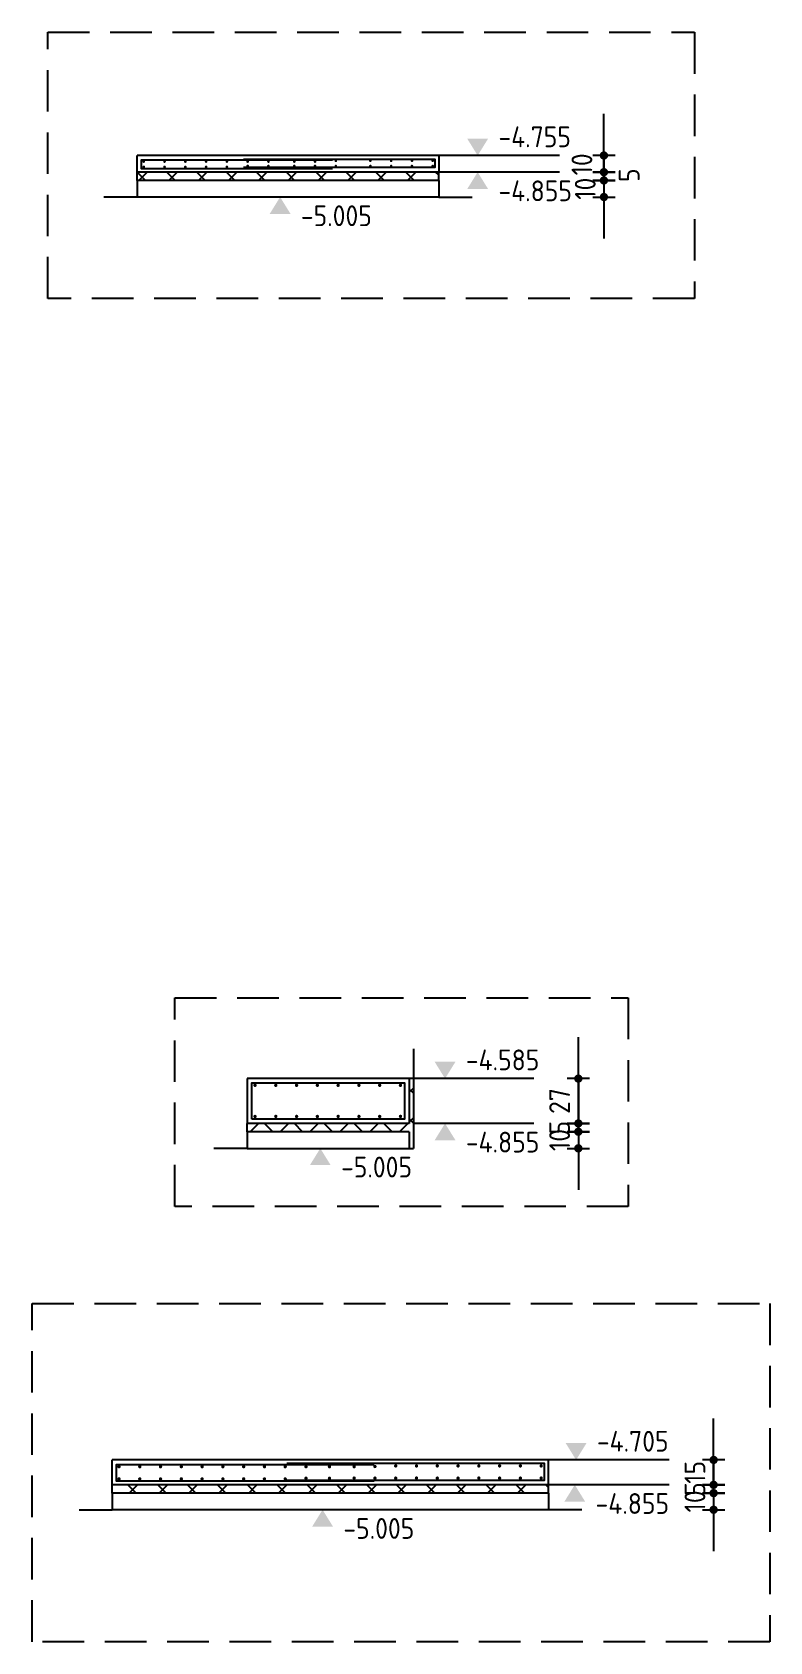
# Model space of a CAD drawing. Extents: x -169 to 69, y -7 to 55.
# Drawn here: x -29.11 to -24.67, y 17.43 to 27.12 of the extents above; entities that cross this region are included whole.
import ezdxf

# ---------------------------------------------------------------- set-up
doc = ezdxf.new("R2010")
doc.units = 0
doc.header["$LTSCALE"] = 0.5
doc.linetypes.add('AUSGEZOGEN', pattern=[1000.01, 1000, 0.01])
doc.linetypes.add('STRICHLINIE', pattern=[0.75, 0.5, -0.25])
for name, color, linetype in [('BETON', 7, 'Continuous'), ('DETAIL', 7, 'Continuous'), ('HILFE', 7, 'Continuous'), ('koten', 7, 'Continuous'), ('MASSE', 7, 'Continuous'), ('OBJEKT', 7, 'Continuous'), ('RND', 7, 'Continuous')]:
    doc.layers.add(name, color=color, linetype=linetype)
doc.styles.add('txt', font='isocp.shx')
doc.dimstyles.new('DOT_I', dxfattribs={"dimscale": 0.5, "dimtxt": 0.25, "dimasz": 0.25, "dimexe": 0.1, "dimexo": 0.3, "dimgap": 0.1, "dimtad": 1, "dimdec": 3, "dimzin": 3, "dimtxsty": 'txt', "dimblk": 'DOT', "dimblk1": 'DOT', "dimblk2": 'DOT', "dimsah": 1, "dimcen": 0.1, "dimse1": 1, "dimse2": 1, "dimazin": 0, "dimtfac": 1, "dimtdec": 4, "dimtix": 1, "dimtmove": 2, "dimatfit": 3, "dimfxl": 0, "dimtvp": 1, "dimtolj": 1, "dimtzin": 0, "dimarcsym": 0})

# ---------------------------------------------------------------- blocks, each defined once
blk = doc.blocks.new('okrd_u')
at = {"layer": 'koten', "color": 7, "linetype": 'Continuous'}
blk.add_solid([(-0.125, -0.202), (0.125, -0.202), (0, 0)], dxfattribs=at)
at = {"layer": 'koten', "style": 'txt'}
blk.add_attdef('OKRD', (0.25, -0.35), '', height=0.25, dxfattribs=at)
blk = doc.blocks.new('okrd_o')
at = {"layer": 'koten', "color": 7, "linetype": 'Continuous'}
blk.add_solid([(-0.125, 0.202), (0.125, 0.202), (0, 0)], dxfattribs=at)
at = {"layer": 'koten', "style": 'txt'}
blk.add_attdef('OKRD', (0.25, 0.1), '', height=0.25, dxfattribs=at)
blk = doc.blocks.new('DOT')
at = {"layer": 'MASSE', "color": 7, "linetype": 'Continuous'}
for p, q in [((0, 0), (-1, 0)), ((0, 0.54), (0, -0.54))]:
    blk.add_line(p, q, dxfattribs=at)
at = {"layer": 'MASSE', "color": 7, "linetype": 'Continuous', "const_width": 0.2}
blk.add_lwpolyline([(-0.1, 0, 1), (0.1, 0, 1)], format="xyb", close=True, dxfattribs=at)
blk = doc.blocks.new('*D195')
at = {"layer": 'Defpoints', "color": 0, "linetype": 'AUSGEZOGEN', "transparency": 16777216}
for p in [(-25.6669, 26.38), (-25.6669, 26.28), (-25.6669, 26.28)]:
    blk.add_point(p, dxfattribs=at)
at = {"layer": 'MASSE', "color": 0, "linetype": 'AUSGEZOGEN', "lineweight": -2, "transparency": 16777216}
for p, q in [((-25.6669, 26.505), (-25.6669, 26.63)), ((-25.6669, 26.38), (-25.6669, 26.28)), ((-25.6669, 26.155), (-25.6669, 26.03))]:
    blk.add_line(p, q, dxfattribs=at)
at = {"layer": 'MASSE', "color": 0, "linetype": 'AUSGEZOGEN', "lineweight": -2, "transparency": 16777216, "xscale": 0.125, "yscale": 0.125, "zscale": 0.125}
for p, rotation in [((-25.6669, 26.38), 270), ((-25.6669, 26.28), 90)]:
    blk.add_blockref('DOT', p, dxfattribs=dict(at, rotation=rotation))
at = {"layer": 'MASSE', "color": 0, "linetype": 'AUSGEZOGEN', "transparency": 16777216, "insert": (-25.7994, 26.3264), "char_height": 0.125, "attachment_point": 5, "rotation": 90, "style": 'txt'}
blk.add_mtext('\\A1;10', dxfattribs=at)
blk = doc.blocks.new('*D196')
at = {"layer": 'Defpoints', "color": 0, "linetype": 'AUSGEZOGEN', "transparency": 16777216}
for p in [(-25.8208, 20.8243), (-25.8208, 20.5543), (-25.8208, 20.5543)]:
    blk.add_point(p, dxfattribs=at)
at = {"layer": 'MASSE', "color": 0, "linetype": 'AUSGEZOGEN', "lineweight": -2, "transparency": 16777216}
for p, q in [((-25.8208, 20.9493), (-25.8208, 21.0743)), ((-25.8208, 20.8243), (-25.8208, 20.5543)), ((-25.8208, 20.4293), (-25.8208, 20.3043))]:
    blk.add_line(p, q, dxfattribs=at)
at = {"layer": 'MASSE', "color": 0, "linetype": 'AUSGEZOGEN', "lineweight": -2, "transparency": 16777216, "xscale": 0.125, "yscale": 0.125, "zscale": 0.125}
for p, rotation in [((-25.8208, 20.8243), 270), ((-25.8208, 20.5543), 90)]:
    blk.add_blockref('DOT', p, dxfattribs=dict(at, rotation=rotation))
at = {"layer": 'MASSE', "color": 0, "linetype": 'AUSGEZOGEN', "transparency": 16777216, "insert": (-25.9333, 20.6893), "char_height": 0.125, "attachment_point": 5, "rotation": 90, "style": 'txt'}
blk.add_mtext('\\A1;27', dxfattribs=at)
blk = doc.blocks.new('*D190')
at = {"layer": 'Defpoints', "color": 0, "linetype": 'AUSGEZOGEN', "transparency": 16777216}
for p in [(-25.0069, 18.5291), (-25.0069, 18.3791), (-25.0069, 18.3791)]:
    blk.add_point(p, dxfattribs=at)
at = {"layer": 'MASSE', "color": 0, "linetype": 'AUSGEZOGEN', "lineweight": -2, "transparency": 16777216}
for p, q in [((-25.0069, 18.6541), (-25.0069, 18.7791)), ((-25.0069, 18.5291), (-25.0069, 18.3791)), ((-25.0069, 18.2541), (-25.0069, 18.1291))]:
    blk.add_line(p, q, dxfattribs=at)
at = {"layer": 'MASSE', "color": 0, "linetype": 'AUSGEZOGEN', "lineweight": -2, "transparency": 16777216, "xscale": 0.125, "yscale": 0.125, "zscale": 0.125}
for p, rotation in [((-25.0069, 18.5291), 270), ((-25.0069, 18.3791), 90)]:
    blk.add_blockref('DOT', p, dxfattribs=dict(at, rotation=rotation))
at = {"layer": 'MASSE', "color": 0, "linetype": 'AUSGEZOGEN', "transparency": 16777216, "insert": (-25.1194, 18.4541), "char_height": 0.125, "attachment_point": 5, "rotation": 90, "style": 'txt'}
blk.add_mtext('\\A1;15', dxfattribs=at)
blk = doc.blocks.new('*D206')
at = {"layer": 'Defpoints', "color": 0, "linetype": 'AUSGEZOGEN', "transparency": 16777216}
for p in [(-25.6669, 26.28), (-25.6669, 26.28), (-25.6669, 26.23)]:
    blk.add_point(p, dxfattribs=at)
at = {"layer": 'MASSE', "color": 0, "linetype": 'AUSGEZOGEN', "lineweight": -2, "transparency": 16777216}
for p, q in [((-25.6669, 26.405), (-25.6669, 26.53)), ((-25.6669, 26.23), (-25.6669, 26.28)), ((-25.6669, 26.105), (-25.6669, 25.98))]:
    blk.add_line(p, q, dxfattribs=at)
at = {"layer": 'MASSE', "color": 0, "linetype": 'AUSGEZOGEN', "lineweight": -2, "transparency": 16777216, "xscale": 0.125, "yscale": 0.125, "zscale": 0.125}
for p, rotation in [((-25.6669, 26.28), 270), ((-25.6669, 26.23), 90)]:
    blk.add_blockref('DOT', p, dxfattribs=dict(at, rotation=rotation))
at = {"layer": 'MASSE', "color": 0, "linetype": 'AUSGEZOGEN', "transparency": 16777216, "insert": (-25.515, 26.2617), "char_height": 0.125, "attachment_point": 5, "rotation": 90, "style": 'txt'}
blk.add_mtext('\\A1;5', dxfattribs=at)
blk = doc.blocks.new('*D207')
at = {"layer": 'Defpoints', "color": 0, "linetype": 'AUSGEZOGEN', "transparency": 16777216}
for p in [(-25.6669, 26.23), (-25.6669, 26.13), (-25.6669, 26.13)]:
    blk.add_point(p, dxfattribs=at)
at = {"layer": 'MASSE', "color": 0, "linetype": 'AUSGEZOGEN', "lineweight": -2, "transparency": 16777216}
for p, q in [((-25.6669, 26.355), (-25.6669, 26.48)), ((-25.6669, 26.23), (-25.6669, 26.13)), ((-25.6669, 26.005), (-25.6669, 25.88))]:
    blk.add_line(p, q, dxfattribs=at)
at = {"layer": 'MASSE', "color": 0, "linetype": 'AUSGEZOGEN', "lineweight": -2, "transparency": 16777216, "xscale": 0.125, "yscale": 0.125, "zscale": 0.125}
for p, rotation in [((-25.6669, 26.23), 270), ((-25.6669, 26.13), 90)]:
    blk.add_blockref('DOT', p, dxfattribs=dict(at, rotation=rotation))
at = {"layer": 'MASSE', "color": 0, "linetype": 'AUSGEZOGEN', "transparency": 16777216, "insert": (-25.7794, 26.18), "char_height": 0.125, "attachment_point": 5, "rotation": 90, "style": 'txt'}
blk.add_mtext('\\A1;10', dxfattribs=at)
blk = doc.blocks.new('*D202')
at = {"layer": 'Defpoints', "color": 0, "linetype": 'AUSGEZOGEN', "transparency": 16777216}
for p in [(-25.8208, 20.5543), (-25.8208, 20.5543), (-25.8208, 20.5043)]:
    blk.add_point(p, dxfattribs=at)
at = {"layer": 'MASSE', "color": 0, "linetype": 'AUSGEZOGEN', "lineweight": -2, "transparency": 16777216}
for p, q in [((-25.8208, 20.6793), (-25.8208, 20.8043)), ((-25.8208, 20.5043), (-25.8208, 20.5543)), ((-25.8208, 20.3793), (-25.8208, 20.2543))]:
    blk.add_line(p, q, dxfattribs=at)
at = {"layer": 'MASSE', "color": 0, "linetype": 'AUSGEZOGEN', "lineweight": -2, "transparency": 16777216, "xscale": 0.125, "yscale": 0.125, "zscale": 0.125}
for p, rotation in [((-25.8208, 20.5543), 270), ((-25.8208, 20.5043), 90)]:
    blk.add_blockref('DOT', p, dxfattribs=dict(at, rotation=rotation))
at = {"layer": 'MASSE', "color": 0, "linetype": 'AUSGEZOGEN', "transparency": 16777216, "insert": (-25.9333, 20.5293), "char_height": 0.125, "attachment_point": 5, "rotation": 90, "style": 'txt'}
blk.add_mtext('\\A1;5', dxfattribs=at)
blk = doc.blocks.new('*D203')
at = {"layer": 'Defpoints', "color": 0, "linetype": 'AUSGEZOGEN', "transparency": 16777216}
for p in [(-25.8208, 20.5043), (-25.8208, 20.4043), (-25.8208, 20.4043)]:
    blk.add_point(p, dxfattribs=at)
at = {"layer": 'MASSE', "color": 0, "linetype": 'AUSGEZOGEN', "lineweight": -2, "transparency": 16777216}
for p, q in [((-25.8208, 20.6293), (-25.8208, 20.7543)), ((-25.8208, 20.5043), (-25.8208, 20.4043)), ((-25.8208, 20.2793), (-25.8208, 20.1543))]:
    blk.add_line(p, q, dxfattribs=at)
at = {"layer": 'MASSE', "color": 0, "linetype": 'AUSGEZOGEN', "lineweight": -2, "transparency": 16777216, "xscale": 0.125, "yscale": 0.125, "zscale": 0.125}
for p, rotation in [((-25.8208, 20.5043), 270), ((-25.8208, 20.4043), 90)]:
    blk.add_blockref('DOT', p, dxfattribs=dict(at, rotation=rotation))
at = {"layer": 'MASSE', "color": 0, "linetype": 'AUSGEZOGEN', "transparency": 16777216, "insert": (-25.9333, 20.4543), "char_height": 0.125, "attachment_point": 5, "rotation": 90, "style": 'txt'}
blk.add_mtext('\\A1;10', dxfattribs=at)
blk = doc.blocks.new('*D204')
at = {"layer": 'Defpoints', "color": 0, "linetype": 'AUSGEZOGEN', "transparency": 16777216}
for p in [(-25.0069, 18.3791), (-25.0069, 18.3791), (-25.0069, 18.3291)]:
    blk.add_point(p, dxfattribs=at)
at = {"layer": 'MASSE', "color": 0, "linetype": 'AUSGEZOGEN', "lineweight": -2, "transparency": 16777216}
for p, q in [((-25.0069, 18.5041), (-25.0069, 18.6291)), ((-25.0069, 18.3291), (-25.0069, 18.3791)), ((-25.0069, 18.2041), (-25.0069, 18.0791))]:
    blk.add_line(p, q, dxfattribs=at)
at = {"layer": 'MASSE', "color": 0, "linetype": 'AUSGEZOGEN', "lineweight": -2, "transparency": 16777216, "xscale": 0.125, "yscale": 0.125, "zscale": 0.125}
for p, rotation in [((-25.0069, 18.3791), 270), ((-25.0069, 18.3291), 90)]:
    blk.add_blockref('DOT', p, dxfattribs=dict(at, rotation=rotation))
at = {"layer": 'MASSE', "color": 0, "linetype": 'AUSGEZOGEN', "transparency": 16777216, "insert": (-25.1194, 18.3541), "char_height": 0.125, "attachment_point": 5, "rotation": 90, "style": 'txt'}
blk.add_mtext('\\A1;5', dxfattribs=at)
blk = doc.blocks.new('*D205')
at = {"layer": 'Defpoints', "color": 0, "linetype": 'AUSGEZOGEN', "transparency": 16777216}
for p in [(-25.0069, 18.3291), (-25.0069, 18.2291), (-25.0069, 18.2291)]:
    blk.add_point(p, dxfattribs=at)
at = {"layer": 'MASSE', "color": 0, "linetype": 'AUSGEZOGEN', "lineweight": -2, "transparency": 16777216}
for p, q in [((-25.0069, 18.4541), (-25.0069, 18.5791)), ((-25.0069, 18.3291), (-25.0069, 18.2291)), ((-25.0069, 18.1041), (-25.0069, 17.9791))]:
    blk.add_line(p, q, dxfattribs=at)
at = {"layer": 'MASSE', "color": 0, "linetype": 'AUSGEZOGEN', "lineweight": -2, "transparency": 16777216, "xscale": 0.125, "yscale": 0.125, "zscale": 0.125}
for p, rotation in [((-25.0069, 18.3291), 270), ((-25.0069, 18.2291), 90)]:
    blk.add_blockref('DOT', p, dxfattribs=dict(at, rotation=rotation))
at = {"layer": 'MASSE', "color": 0, "linetype": 'AUSGEZOGEN', "transparency": 16777216, "insert": (-25.1194, 18.2791), "char_height": 0.125, "attachment_point": 5, "rotation": 90, "style": 'txt'}
blk.add_mtext('\\A1;10', dxfattribs=at)

msp = doc.modelspace()

# ---------------------------------------------------------------- hatches: boundary and pattern name
at = {"layer": 'BETON', "linetype": 'AUSGEZOGEN'}
h = msp.add_hatch(dxfattribs=at)
h.set_pattern_fill('ANSI37', color=21, scale=0.04, style=0, double=1)
h.set_pattern_definition([(45, (-36.976, 2.45152), (-0.08980256, 0.08980256), []), (135, (-36.976, 2.45152), (-0.08980256, -0.08980256), [])])
h.paths.add_polyline_path([(-26.66039, 26.27996), (-28.47539, 26.27996), (-28.47539, 26.22996), (-26.66039, 26.22996)])
at = {"layer": 'OBJEKT', "linetype": 'AUSGEZOGEN'}
h = msp.add_hatch(dxfattribs=at)
h.set_pattern_fill('ANSI37', color=21, scale=0.04, style=0, double=1)
h.set_pattern_definition([(45, (-43.35234, -3.31552), (-0.08980256, 0.08980256), []), (135, (-43.35234, -3.31552), (-0.08980256, -0.08980256), [])])
h.paths.add_polyline_path([(-26.81328, 20.82429), (-26.83828, 20.82429), (-26.83828, 20.55429), (-27.81328, 20.55429), (-27.81328, 20.50429), (-26.83828, 20.50429), (-26.83828, 20.40429), (-26.81328, 20.40429)])
h = msp.add_hatch(dxfattribs=at)
h.set_pattern_fill('ANSI37', color=21, scale=0.04, style=0, double=1)
h.set_pattern_definition([(45, (-57.50762, -5.80684), (-0.08980256, 0.08980256), []), (135, (-57.50762, -5.80684), (-0.08980256, -0.08980256), [])])
h.paths.add_polyline_path([(-25.99944, 18.37907), (-28.62444, 18.37907), (-28.62444, 18.32907), (-25.99944, 18.32907)])

# ---------------------------------------------------------------- linework, layer by layer
at = {"layer": 'BETON', "color": 6, "linetype": 'AUSGEZOGEN'}
for p, q in [((-28.47539, 26.27996), (-28.47539, 26.37996)), ((-26.66039, 26.37996), (-28.47539, 26.37996)), ((-26.66039, 26.37996), (-26.66039, 26.27996)), ((-26.66039, 26.27996), (-28.47539, 26.27996)), ((-28.47539, 26.22996), (-28.47539, 26.12996)), ((-26.66039, 26.22996), (-28.47539, 26.22996)), ((-26.66039, 26.22996), (-26.66039, 26.12996)), ((-28.47539, 26.12996), (-28.67539, 26.12996)), ((-26.66039, 26.12996), (-28.47539, 26.12996)), ((-26.66039, 26.12996), (-26.45939, 26.12996)), ((-26.81328, 21.00429), (-26.81328, 20.40429)), ((-26.83828, 20.82429), (-27.81328, 20.82429)), ((-27.81328, 20.82429), (-27.81328, 20.55429)), ((-26.83828, 20.82429), (-26.83828, 20.55429)), ((-26.83828, 20.55429), (-27.81328, 20.55429)), ((-27.81328, 20.50429), (-27.81328, 20.40429)), ((-26.83828, 20.50429), (-27.81328, 20.50429)), ((-26.83828, 20.50429), (-26.83828, 20.40429)), ((-27.81328, 20.40429), (-28.01328, 20.40429)), ((-27.81328, 20.40429), (-26.81328, 20.40429)), ((-28.62444, 18.37907), (-28.62444, 18.52907)), ((-25.99944, 18.52907), (-28.62444, 18.52907)), ((-25.99944, 18.37907), (-25.99944, 18.52907)), ((-25.99944, 18.37907), (-28.62444, 18.37907)), ((-28.62444, 18.32907), (-28.62444, 18.22907)), ((-25.99944, 18.32907), (-28.62444, 18.32907)), ((-25.99944, 18.32907), (-25.99944, 18.22907)), ((-28.82444, 18.22907), (-28.62444, 18.22907)), ((-25.99944, 18.22907), (-28.62444, 18.22907)), ((-25.79944, 18.22907), (-25.99944, 18.22907))]:
    msp.add_line(p, q, dxfattribs=at)
at = {"layer": 'DETAIL', "color": 102, "linetype": 'STRICHLINIE'}
for points in [[(-25.12249, 27.12226), (-25.12249, 25.5192), (-29.01131, 25.5192), (-29.01131, 27.12226)], [(-25.52065, 21.31075), (-25.52065, 20.05445), (-28.24787, 20.05445), (-28.24787, 21.31075)], [(-24.6691, 19.47045), (-24.6691, 17.43436), (-29.10609, 17.43436), (-29.10609, 19.47045)]]:
    msp.add_lwpolyline(points, close=True, dxfattribs=at)
at = {"layer": 'HILFE', "color": 102, "linetype": 'AUSGEZOGEN'}
for p, q in [((-25.93439, 26.37996), (-26.66039, 26.37996)), ((-25.93439, 26.27996), (-26.66039, 26.27996)), ((-26.08828, 20.82429), (-26.81328, 20.82429)), ((-26.08828, 20.55429), (-26.81328, 20.55429)), ((-25.27444, 18.52907), (-25.99944, 18.52907)), ((-25.27444, 18.37907), (-25.99944, 18.37907))]:
    msp.add_line(p, q, dxfattribs=at)
at = {"layer": 'OBJEKT', "color": 7, "linetype": 'AUSGEZOGEN'}
for p, q in [((-28.47539, 26.22996), (-28.47539, 26.27996)), ((-26.66039, 26.22996), (-26.66039, 26.27996)), ((-26.81328, 20.82429), (-26.83828, 20.82429)), ((-27.81328, 20.50429), (-27.81328, 20.55429)), ((-28.62444, 18.32907), (-28.62444, 18.37907)), ((-25.99944, 18.32907), (-25.99944, 18.37907))]:
    msp.add_line(p, q, dxfattribs=at)
at = {"layer": 'RND', "color": 1, "linetype": 'AUSGEZOGEN'}
for points in [[(-27.30039, 26.35246), (-28.45039, 26.35246), (-28.45039, 26.30246), (-27.30039, 26.30246)], [(-27.83439, 26.35746), (-26.68439, 26.35746), (-26.68439, 26.30746), (-27.83439, 26.30746)], [(-27.78578, 20.57929), (-27.78578, 20.79929), (-26.86578, 20.79929), (-26.86578, 20.57929), (-27.78578, 20.57929)], [(-27.57444, 18.40657), (-26.02444, 18.40657), (-26.02444, 18.50657), (-27.57444, 18.50657)], [(-27.04944, 18.40157), (-28.59944, 18.40157), (-28.59944, 18.50157), (-27.04944, 18.50157)]]:
    msp.add_lwpolyline(points, dxfattribs=at)
at = {"layer": 'RND', "color": 7, "linetype": 'AUSGEZOGEN'}
for points, const_width in [([(-28.43897, 26.34362, 1), (-28.43097, 26.34362, 1)], 0.008), ([(-28.31397, 26.34362, 1), (-28.30597, 26.34362, 1)], 0.008), ([(-28.18897, 26.34362, 1), (-28.18097, 26.34362, 1)], 0.008), ([(-28.06397, 26.34362, 1), (-28.05597, 26.34362, 1)], 0.008), ([(-27.93897, 26.34362, 1), (-27.93097, 26.34362, 1)], 0.008), ([(-27.81397, 26.34362, 1), (-27.80597, 26.34362, 1)], 0.008), ([(-27.68897, 26.34362, 1), (-27.68097, 26.34362, 1)], 0.008), ([(-27.53363, 26.34362, 1), (-27.52563, 26.34362, 1)], 0.008), ([(-27.40863, 26.34362, 1), (-27.40063, 26.34362, 1)], 0.008), ([(-27.28363, 26.34869, 1), (-27.27563, 26.34869, 1)], 0.008), ([(-27.07578, 26.34869, 1), (-27.06778, 26.34869, 1)], 0.008), ([(-26.95078, 26.34869, 1), (-26.94278, 26.34869, 1)], 0.008), ([(-26.82578, 26.34869, 1), (-26.81778, 26.34869, 1)], 0.008), ([(-26.70078, 26.34869, 1), (-26.69278, 26.34869, 1)], 0.008), ([(-28.43897, 26.31143, 1), (-28.43097, 26.31143, 1)], 0.008), ([(-28.31397, 26.31143, 1), (-28.30597, 26.31143, 1)], 0.008), ([(-28.18897, 26.31143, 1), (-28.18097, 26.31143, 1)], 0.008), ([(-28.06397, 26.31143, 1), (-28.05597, 26.31143, 1)], 0.008), ([(-27.93897, 26.31143, 1), (-27.93097, 26.31143, 1)], 0.008), ([(-27.81397, 26.31683, 1), (-27.80597, 26.31683, 1)], 0.008), ([(-27.68897, 26.31683, 1), (-27.68097, 26.31683, 1)], 0.008), ([(-27.53363, 26.31683, 1), (-27.52563, 26.31683, 1)], 0.008), ([(-27.40863, 26.31683, 1), (-27.40063, 26.31683, 1)], 0.008), ([(-27.28363, 26.3165, 1), (-27.27563, 26.3165, 1)], 0.008), ([(-27.07578, 26.3165, 1), (-27.06778, 26.3165, 1)], 0.008), ([(-26.95078, 26.3165, 1), (-26.94278, 26.3165, 1)], 0.008), ([(-26.82578, 26.3165, 1), (-26.81778, 26.3165, 1)], 0.008), ([(-26.70078, 26.3165, 1), (-26.69278, 26.3165, 1)], 0.008), ([(-27.77071, 20.7838, 1), (-27.76071, 20.7838, 1)], 0.01), ([(-27.64571, 20.7838, 1), (-27.63571, 20.7838, 1)], 0.01), ([(-27.52071, 20.7838, 1), (-27.51071, 20.7838, 1)], 0.01), ([(-27.39571, 20.7838, 1), (-27.38571, 20.7838, 1)], 0.01), ([(-27.27071, 20.7838, 1), (-27.26071, 20.7838, 1)], 0.01), ([(-27.14571, 20.7838, 1), (-27.13571, 20.7838, 1)], 0.01), ([(-27.02071, 20.7838, 1), (-27.01071, 20.7838, 1)], 0.01), ([(-26.89571, 20.7838, 1), (-26.88571, 20.7838, 1)], 0.01), ([(-27.77071, 20.59649, 1), (-27.76071, 20.59649, 1)], 0.01), ([(-27.64571, 20.59649, 1), (-27.63571, 20.59649, 1)], 0.01), ([(-27.52071, 20.59649, 1), (-27.51071, 20.59649, 1)], 0.01), ([(-27.39571, 20.59649, 1), (-27.38571, 20.59649, 1)], 0.01), ([(-27.27071, 20.59649, 1), (-27.26071, 20.59649, 1)], 0.01), ([(-27.14571, 20.59649, 1), (-27.13571, 20.59649, 1)], 0.01), ([(-27.02071, 20.59649, 1), (-27.01071, 20.59649, 1)], 0.01), ([(-26.89571, 20.59649, 1), (-26.88571, 20.59649, 1)], 0.01), ([(-28.58907, 18.48833, 1), (-28.57907, 18.48833, 1)], 0.01), ([(-28.58907, 18.41482, 1), (-28.57907, 18.41482, 1)], 0.01), ([(-28.46407, 18.48833, 1), (-28.45407, 18.48833, 1)], 0.01), ([(-28.46407, 18.41482, 1), (-28.45407, 18.41482, 1)], 0.01), ([(-28.33907, 18.48833, 1), (-28.32907, 18.48833, 1)], 0.01), ([(-28.33907, 18.41482, 1), (-28.32907, 18.41482, 1)], 0.01), ([(-28.21407, 18.48833, 1), (-28.20407, 18.48833, 1)], 0.01), ([(-28.21407, 18.41482, 1), (-28.20407, 18.41482, 1)], 0.01), ([(-28.08907, 18.48833, 1), (-28.07907, 18.48833, 1)], 0.01), ([(-28.08907, 18.41482, 1), (-28.07907, 18.41482, 1)], 0.01), ([(-27.96407, 18.48833, 1), (-27.95407, 18.48833, 1)], 0.01), ([(-27.96407, 18.41482, 1), (-27.95407, 18.41482, 1)], 0.01), ([(-27.83907, 18.48833, 1), (-27.82907, 18.48833, 1)], 0.01), ([(-27.83907, 18.41482, 1), (-27.82907, 18.41482, 1)], 0.01), ([(-27.71407, 18.48833, 1), (-27.70407, 18.48833, 1)], 0.01), ([(-27.71407, 18.41482, 1), (-27.70407, 18.41482, 1)], 0.01), ([(-27.58907, 18.48833, 1), (-27.57907, 18.48833, 1)], 0.01), ([(-27.58907, 18.41482, 1), (-27.57907, 18.41482, 1)], 0.01), ([(-27.46407, 18.48833, 1), (-27.45407, 18.48833, 1)], 0.01), ([(-27.46407, 18.41895, 1), (-27.45407, 18.41895, 1)], 0.01), ([(-27.32286, 18.48833, 1), (-27.31286, 18.48833, 1)], 0.01), ([(-27.32286, 18.41895, 1), (-27.31286, 18.41895, 1)], 0.01), ([(-27.1744, 18.48833, 1), (-27.1644, 18.48833, 1)], 0.01), ([(-27.1744, 18.41953, 1), (-27.1644, 18.41953, 1)], 0.01), ([(-27.0494, 18.48938, 1), (-27.0394, 18.48938, 1)], 0.01), ([(-27.0494, 18.41953, 1), (-27.0394, 18.41953, 1)], 0.01), ([(-26.9244, 18.49305, 1), (-26.9144, 18.49305, 1)], 0.01), ([(-26.9244, 18.41953, 1), (-26.9144, 18.41953, 1)], 0.01), ([(-26.7994, 18.49305, 1), (-26.7894, 18.49305, 1)], 0.01), ([(-26.7994, 18.41953, 1), (-26.7894, 18.41953, 1)], 0.01), ([(-26.6744, 18.49305, 1), (-26.6644, 18.49305, 1)], 0.01), ([(-26.6744, 18.41953, 1), (-26.6644, 18.41953, 1)], 0.01), ([(-26.5494, 18.49305, 1), (-26.5394, 18.49305, 1)], 0.01), ([(-26.5494, 18.41953, 1), (-26.5394, 18.41953, 1)], 0.01), ([(-26.4244, 18.49305, 1), (-26.4144, 18.49305, 1)], 0.01), ([(-26.4244, 18.41953, 1), (-26.4144, 18.41953, 1)], 0.01), ([(-26.2994, 18.49305, 1), (-26.2894, 18.49305, 1)], 0.01), ([(-26.2994, 18.41953, 1), (-26.2894, 18.41953, 1)], 0.01), ([(-26.1744, 18.49305, 1), (-26.1644, 18.49305, 1)], 0.01), ([(-26.1744, 18.41953, 1), (-26.1644, 18.41953, 1)], 0.01), ([(-26.0494, 18.49305, 1), (-26.0394, 18.49305, 1)], 0.01), ([(-26.0494, 18.41953, 1), (-26.0394, 18.41953, 1)], 0.01)]:
    msp.add_lwpolyline(points, format="xyb", close=True, dxfattribs=dict(at, const_width=const_width))

# ---------------------------------------------------------------- block references
at = {"layer": 'koten', "color": 7, "linetype": 'AUSGEZOGEN', "xscale": 0.5, "yscale": 0.5, "zscale": 0.5}
for name, p, values in [('okrd_o', (-26.42639, 26.37996), {'OKRD': '-4.755'}), ('okrd_u', (-26.42639, 26.27996), {'OKRD': '-4.855'}), ('okrd_u', (-27.61475, 26.12996), {'OKRD': '-5.005'}), ('okrd_o', (-26.62257, 20.82429), {'OKRD': '-4.585'}), ('okrd_u', (-26.62257, 20.55429), {'OKRD': '-4.855'}), ('okrd_u', (-27.37314, 20.40429), {'OKRD': '-5.005'}), ('okrd_o', (-25.83422, 18.52907), {'OKRD': '-4.705'}), ('okrd_u', (-25.84215, 18.37907), {'OKRD': '-4.855'}), ('okrd_u', (-27.3593, 18.22907), {'OKRD': '-5.005'})]:
    msp.add_blockref(name, p, dxfattribs=at).add_auto_attribs(values)

# ---------------------------------------------------------------- dimensions: what is measured, and where the dimension line sits
at = {"layer": 'MASSE', "color": 7, "linetype": 'AUSGEZOGEN'}
for p1, picture, middle in [((-25.66689, 26.37996), '*D195', (-25.79937, 26.32636)), ((-25.66689, 26.22996), '*D206', (-25.515, 26.26173))]:
    dim = msp.add_linear_dim(base=(-25.66689, 26.27996), p1=p1, p2=(-25.66689, 26.27996), angle=90, dimstyle='DOT_I', override={"dimdec": 0, "dimlfac": 100}, dxfattribs=at)
    dim.commit()
    dim.dimension.update_dxf_attribs({"geometry": picture, "text_midpoint": middle, "dimtype": 160})
for base, p1, p2, picture, middle in [((-25.66689, 26.12996), (-25.66689, 26.22996), (-25.66689, 26.12996), '*D207', (-25.77939, 26.17996)), ((-25.82078, 20.55429), (-25.82078, 20.82429), (-25.82078, 20.55429), '*D196', (-25.93329, 20.68929)), ((-25.82078, 20.55429), (-25.82078, 20.50429), (-25.82078, 20.55429), '*D202', (-25.93328, 20.52929)), ((-25.82078, 20.40429), (-25.82078, 20.50429), (-25.82078, 20.40429), '*D203', (-25.93328, 20.45429)), ((-25.00694, 18.37907), (-25.00694, 18.52907), (-25.00694, 18.37907), '*D190', (-25.11944, 18.45407)), ((-25.00694, 18.37907), (-25.00694, 18.32907), (-25.00694, 18.37907), '*D204', (-25.11944, 18.35407)), ((-25.00694, 18.22907), (-25.00694, 18.32907), (-25.00694, 18.22907), '*D205', (-25.11944, 18.27907))]:
    dim = msp.add_linear_dim(base=base, p1=p1, p2=p2, angle=90, dimstyle='DOT_I', override={"dimdec": 0, "dimlfac": 100}, dxfattribs=at)
    dim.commit()
    dim.dimension.update_dxf_attribs({"geometry": picture, "text_midpoint": middle})

doc.saveas('drawing.dxf')
